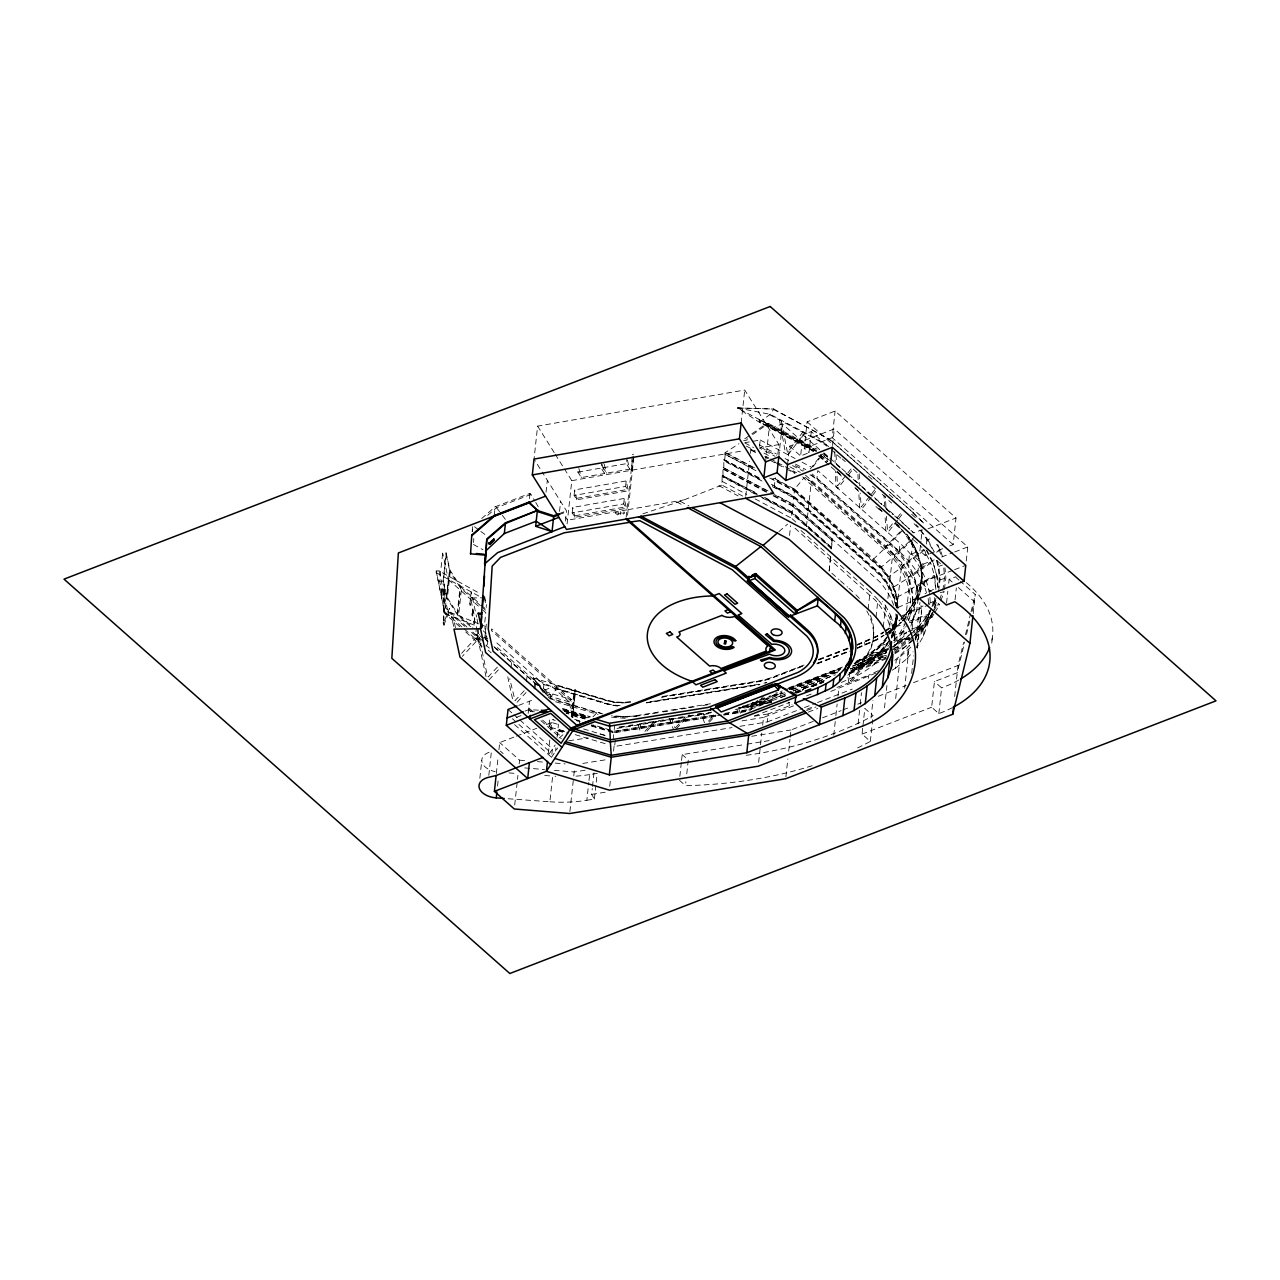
<?xml version="1.0" encoding="UTF-8"?>
<svg xmlns="http://www.w3.org/2000/svg" width="1280" height="1280" viewBox="0 0 1280 1280"><rect width="100%" height="100%" fill="white"/><g stroke="black" fill="none" stroke-linecap="round" stroke-linejoin="round"><path stroke-width="0.75" stroke-dasharray="5 3.75" d="M443.536 620.72L444.24 584.384M443.888 621.68L444.576 585.968M472.368 531.68L472.704 526.272L472.144 531.52M473.552 542.48L473.808 538.544M747.152 438.432L747.04 440.032L743.312 440.768M934.736 598.704L934.272 602.416L916.688 610.144L910.816 626.08M805.456 475.12L885.92 546.288C901.056 559.968 912.848 578.896 912.848 599.84L918.032 600.096C918.864 577.888 906.288 557.552 890.288 543.056L812.256 474.032M894.848 645.92L906.256 633.728L906.368 632.096L894.96 644.272M852.784 666.368L868.48 659.424L882.608 650.576L886.688 652.672L873.84 660.608L861.248 666.384L861.392 664.736L873.968 658.96L886.816 651.04M738.96 708.304L762.432 704.544L762.576 702.896L786.288 693.728M829.12 571.248L830.576 556.752M830.624 556.944L829.184 570.864L839.072 579.6M831.44 549.008L832.464 539.072L792.4 504.336L775.088 495.136M459.728 626.704L444.832 613.536L436.176 570.96L439.136 570.928L479.264 593.2M467.008 627.024L445.328 607.856L439.6 581.264L442.672 553.024L446.16 552.976L449.792 569.824L446.72 598.064L457.648 615.168L471.056 627.024M441.472 593.712L441.904 589.68L444.064 589.648L443.92 595.024L441.76 595.04L441.472 593.712L443.632 593.68L443.92 595.024M446.72 598.064L443.088 581.216L446.16 552.976M441.76 595.04L441.904 589.68M443.632 593.68L444.064 589.648M445.328 607.856L448.4 579.6L442.672 553.024M436.176 570.96L444.832 613.536L476.928 626.176M457.648 615.168L460.72 586.928L449.792 569.824M469.92 603.44L471.184 591.888L476.624 617.168M472.208 614.016L472.8 608.512M472.56 615.696L473.168 610.192M474.048 622.56L474.64 617.056L470.528 597.936L481.92 597.792M474.272 623.648L474.88 618.144L475.616 621.568M475.984 631.568L476.576 626.064L478.064 632.928M476.88 639.728L477.328 635.68L479.04 635.024L478.592 639.072L476.88 639.728L475.616 638.592L476.048 634.56L483.12 640.816M478.592 639.072L477.328 637.936L477.76 633.888L483.392 638.864M478.56 628.4L477.456 638.432L479.056 639.856L479.664 634.352M494.208 515.552L495.152 506.816L530.016 493.36L534.816 500.816M484.8 622.128L485.824 612.72L481.328 608.736M484.816 637.888L486.416 623.104M485.584 639.872L486.4 632.336M484.768 627.616L487.136 638.576L486.368 645.536L489.36 648.16M479.84 778.272L481.776 760.496M488.816 775.328L491.392 751.616A17.44 10.544 6.2 0 0 481.888 761.68A17.44 10.544 6.2 0 0 495.216 771.664M496.336 773.552L498.048 757.744M498.912 749.84L499.696 742.576L514.56 736.848M497.552 786.032L498.192 780.112M510.96 668.064L511.552 662.56M529.456 498.592L530.016 493.36M777.84 454.32L778.896 444.56L744.72 390.032L537.616 426.128L534.032 459.072L541.2 470.496M546.032 492.16L547.328 480.272M526.416 681.744L527.024 676.24M514.704 805.008L517.296 781.28M517.504 779.296L517.936 775.344M519.184 763.808L519.584 760.176L499.696 742.576M528.16 713.392L529.488 701.2M534.368 711.792L530.72 711.632L530.912 709.792M534.016 688.464L534.608 682.96M534.944 689.28L535.536 683.776M559.536 511.392L560.608 501.488M571.264 701.2L491.376 630.544L491.552 628.896L571.44 699.552L571.264 701.2L569.328 701.952L552.48 687.056L543.264 690.608L543.92 684.56L495.024 641.296M565.36 521.152L566.48 510.848L542.208 472.128M567.088 523.904L571.792 480.656L564.544 469.088M550.336 698.448L550.736 694.832L494.528 645.12M563.936 731.28L548.928 726.784L549.792 718.816L555.216 720.448M572.192 512.912L572.784 507.408L624.304 498.432L626.432 508.304L574.928 517.28L572.192 512.912L623.696 503.936L626.432 508.304M574.096 495.392L574.688 489.904L626.208 480.928L628.336 490.784L576.832 499.76L574.096 495.392L625.6 486.416L628.336 490.784M602.144 464.48L604.576 473.52L581.328 477.568L577.92 472.112L578.4 467.712M549.808 739.952L548.128 755.456L555.136 745.056M550.864 730.256L551.712 722.496L559.328 724.784M574.928 517.28L572.784 507.408M576.832 499.76L574.688 489.904M514.576 724.624L551.536 757.312L552.464 748.8L513.952 714.736M508.176 798.752L549.856 801.776L552.656 776.08A103.472 62.56 6.2 0 0 555.808 776.288M555.568 751.136L555.936 747.712M557.072 737.248L558.128 729.328L568.144 732.32M564.56 731.696L557.888 729.696L558.48 724.288M571.264 716.768L574.16 690.016L574.256 691.04M571.552 715.888L575.12 689.68L572.848 717.696M572.096 717.504L575.12 689.68M572.16 717.408L575.824 690.304M604.576 473.52L601.152 468.064L601.632 463.664M627.36 460.08L629.792 469.12L606.576 473.168L603.168 467.712L603.648 463.312M569.888 811.52L573.552 777.904M573.76 775.92L574.592 768.336M549.856 801.776A103.472 62.56 6.2 0 0 586.848 800.272L588.768 782.496M588.992 780.528L589.632 774.592L597.2 773.376L596.128 783.248M629.792 469.12L626.368 463.664L626.848 459.264M586.848 800.272L594.4 799.056L591.632 794.4L592.288 788.464M592.496 786.496L594 772.672M623.696 503.936L624.304 498.432M625.6 486.416L626.208 480.928M594.4 799.056L595.904 785.232M631.264 470.304L632.176 456.32M626.16 517.248L632.688 457.136M632.464 470.096L633.376 456.112M627.552 515.184L633.888 456.928M613.184 739.568L613.904 732.8L716.016 716.384M591.424 725.6L613.92 732.352L614.64 726.032M609.744 786.256L610.592 778.448M613.552 751.12L614.4 743.312M615.296 740.112L614.608 746.464L732.08 727.584M679.84 776.336L681.344 762.496M681.552 760.528L682.192 754.608L745.04 744.496M812.144 765.728A332.24 200.88 6.2 0 1 685.488 785.664L685.904 781.712M686.768 773.808L688.272 759.968L682.192 754.608M755.056 494.064L722.144 476.592L722.272 475.392L757.552 493.616M766.256 492.16L722.944 469.168L723.12 467.552L768.768 491.28M761.984 481.056L723.824 460.8L723.968 459.616L759.264 477.824M755.968 470.704L724.896 454.208L725.056 452.752L738.928 443.728M742.656 496.096L721.936 485.088L722.144 476.592M722.992 475.264L722.944 469.168M723.84 467.44L723.824 460.8M724.704 459.488L725.472 452.432L754.848 468.032M741.136 422.976L744.72 390.032M745.76 496.304L749.568 461.168M750.416 453.36L750.848 449.456L754.256 448.864M759.536 446.384L760.224 440.016L745.008 442.672M744.704 438.848L765.888 424.064L768.72 423.568L768.608 424.608L766.256 425.024L751.936 435.072M765.552 461.936L769.136 428.992L782.368 423.888L812.544 450.576M774.224 487.504L775.296 477.744M778.8 456.832L782.368 423.888M751.488 709.504L752.096 703.936L781.904 692.416M742.144 706.72L759.68 703.904L759.92 701.712L782.176 693.104M787.568 464.592L789.568 446.176L834.336 428.896L967.776 546.928L966.176 561.664M758.64 762.32L760.336 746.704M760.544 744.752L761.808 733.04M762.656 725.232L763.504 717.424L794.752 705.36M739.904 726.32L767.312 721.92L768.176 713.952L792.048 704.736M832.464 539.072L830.928 548.32L791.424 513.376L791.552 512.176L763.84 497.456M773.776 495.648L792.784 505.728L832.304 540.672L792.24 505.952L792.4 504.336M895.52 605.392A129.456 78.272 6.2 0 0 879.968 575.328L793.2 497.616L793.328 496.432L772.512 485.392M897.184 607.2A129.456 78.272 6.2 0 0 880.704 568.576L793.936 490.864L794.096 489.392L773.376 478.4M789.552 535.472L790.624 525.696M795.824 522.064L791.44 518.176L792.784 505.728M893.648 605.264A130.144 78.688 6.2 0 0 879.84 581.936L792.96 504.128L793.696 497.36L772.96 486.352M896.896 607.648A130.144 78.688 6.2 0 0 880.704 573.984L793.824 496.176L794.432 490.592L771.968 478.672M807.328 453.36L800.624 455.952L802.912 434.816L811.296 431.568L827.568 445.952M811.296 431.568L809.008 452.704L804.224 448.48L807.12 421.84L835.104 411.04L956.016 517.984L953.136 544.624L949.632 545.984M806.432 526.448L811.312 481.552L802.672 476.96M926.512 592.976C922.224 576.592 911.408 562.72 899.216 551.312L816.928 478.544L817.808 470.576L900.08 543.36C917.024 558.688 930.176 579.92 930.192 603.344M785.904 776.784L787.84 758.992M788.688 751.072L789.984 739.216M790.192 737.232L790.992 729.968L813.264 721.376M953.136 544.624L832.208 437.68L835.104 411.04M832.528 445.472L834.336 428.896M830.928 548.32L831.072 547.12L791.552 512.176M831.744 540.896L831.92 539.28M833.76 735.184L835.664 717.616M835.872 715.664L837.152 703.952M838 696.144L838.848 688.336M850.416 668.864L857.76 666.032L858 663.84L870.192 658.24L886.56 655.424L851.76 669.872M868.144 609.296L870.064 591.68L799.424 529.184M858.096 723.904L860.016 706.336M860.224 704.4L861.488 692.688M857.6 747.92A332.24 200.88 6.2 0 0 870.336 741.424L862.048 734.096L862.688 728.176M862.912 726.192L864.848 708.416L873.12 715.744A332.24 200.88 6.2 0 1 743.216 755.728M857.76 666.032L869.952 660.432L870.192 658.24L873.84 660.608L873.968 658.96L884.944 657.024M868.416 678.304L868.768 675.12L880.608 669.68M873.52 634.944L873.744 632.736M876.016 617.2L877.92 599.584L870.064 591.68M918.096 597.184L912.848 599.84L912.608 602.032C912.608 581.104 900.816 562.16 885.68 548.48L885.92 546.288L902.08 529.776M849.712 673.664L874.272 664.176L874.384 663.136L888.4 656.688M871.04 717.968L872.944 700.4M870.336 741.424L872.688 719.696M883.296 626.976L885.6 605.76L882.48 601.568M887.904 598.512L892.768 553.616L811.312 481.552M869.952 660.432L882.368 652.784L882.608 650.576L891.712 648.608M894.288 557.136L894.528 554.944L914.512 536.816M888.752 635.152L890.832 615.888L885.6 605.76M899.216 551.312L900.08 543.36M884.496 707.84L887.04 684.416M892.704 637.648L893.952 626.208L890.832 615.888M897.024 607.68L901.888 562.784L892.768 553.616M893.952 626.208L894.48 640.144C894.496 625.024 887.552 610.928 877.92 599.584M896.4 622.48L897.136 615.728A130.144 78.688 6.2 0 1 890.64 633.68M902.336 567.968L902.576 565.76L923.76 549.248L930.752 563.136L913.52 574.816L916.96 588.256L918.032 600.096M892.272 670.176L895.376 668.272L896.24 660.304L911.552 646.512M908.752 560.912L909.616 552.96M894.048 642.72L901.248 634.496L904.128 627.872M908.144 579.184L908.384 576.976L930.416 562.128L934.704 576.288L935.888 589.456M895.696 698.56L900.368 655.616L909.328 645.376L904.656 688.32M919.728 594.512L923.008 564.208L911.488 554.016L913.072 539.488L921.952 547.344M905.616 619.232L910.496 574.336L901.888 562.784M894.72 653.776L902.768 648.816L913.584 638.88M911.584 590.608L911.824 588.4L934.368 575.248L935.552 588.368L925.072 593.664M908.672 620.544L911.456 611.088L927.024 604.304M895.376 668.272L907.152 658.512L908.016 650.544M942.64 548.688L925.136 555.44L919.888 550.784L920.928 541.184M921.136 539.264L922.176 529.648L913.792 532.88L910.832 530.272M917.792 573.056L918.656 565.104M912.032 629.264L916.688 586.32L910.496 574.336M911.664 673.392L913.568 655.824M915.264 640.208C916.368 628.512 923.456 617.616 920.992 605.488M915.92 639.504L919.936 602.416M925.136 555.44L925.552 551.632M926.384 544.016L927.2 536.416M917.216 648.112L919.968 622.736M917.44 647.808L921.472 610.72M924.304 585.648L925.168 577.696M923.472 636.144L924.336 628.192L928.624 615.984L927.76 623.936L923.472 636.144L916.576 647.744L917.44 639.776L924.336 628.192M915.008 638.672L924.8 627.472L934 608.944M937.888 587.712L936.864 576.272L932.96 561.904L927.04 550.464M924.8 627.472L932.096 614.384M936.864 576.272L932.96 561.904M952.384 707.664A122.768 74.224 6.2 0 1 938.832 713.584L931.648 707.232L934.432 681.552L957.248 672.736L964.688 642.032M946.544 603.056L947.84 591.2M948.704 583.296L949.12 579.344L955.936 576.72M938.832 713.584L941.616 687.904L934.432 681.552M955.056 599.76L956.352 587.92M954.672 696.464L958.048 665.472L963.616 642.448M973.168 613.616L975.232 594.48L960.432 581.392M991.76 643.088L992.4 637.168M894.448 639.936L894.88 636.544M906.624 620.112C917.408 594.64 903.52 566.096 883.968 549.104L803.728 478.128L794.592 489.12L772.128 477.2M911.216 613.296L912.848 599.84M918.144 598.48L916.576 611.76L911.456 611.088L908.272 620.16M900.88 618.88C912.8 607.728 921.024 590.624 921.52 575.488C921.056 592.24 912.736 607.696 900.928 619.28M901.216 619.392C913.04 607.792 921.376 592.304 921.856 575.504L920.88 589.84L916.608 601.68L920.608 590.272L922.08 578.48L920.784 563.568L917.184 551.648L910.752 539.648L916.864 551.68L920.384 563.216L921.52 575.488M927.76 623.936L929.744 606.96M932.064 606.64L934.4 597.6M938.64 591.152L940.048 579.824L938.848 566.416L937.12 560.672M942.896 590.368L944.576 576.832L943.696 567.024M944.416 589.36L945.872 577.68L944.976 567.776M911.936 637.12L921.808 628.928L931.792 616.4L930.912 615.856L920.816 627.376L913.824 633.184M618.144 705.696A34.736 20.992 6.2 0 1 607.888 704.032L556.176 688.576L556.832 685.504L608.48 700.944A33.616 20.32 6.2 0 0 628.368 702.32L630.64 702.224M556.176 688.576L556.72 685.68L608.384 701.136A33.952 20.528 6.2 0 0 628.464 702.528M965.472 634.768L970.592 613.664M971.056 611.744L975.232 594.48M966.544 634.368L969.808 620.928M972.128 611.344L974.448 601.744L958.064 587.248M889.616 633.696L893.328 627.488L896.768 617.648M916.688 610.144L910.016 625.984M914.064 635.28L922.496 625.632L929.568 613.792L931.44 608.432M933.024 605.984L934.272 602.416M935.856 600.32L933.936 605.792L939.536 604.608L938.304 603.44L933.68 611.2M934.624 607.136L936.544 601.696L934.512 608.176M931.984 615.44L933.888 610M939.616 599.712L942.24 592.24M940.864 600.832L944.16 591.424M444.688 620.512L449.408 608.336L449.76 610L443.984 624.896M932.048 617.216L933.904 614.096M902.56 620.576L910.08 611.968L916.528 601.168M902.624 621.104L910.16 612.496L916.88 601.248L916.416 598.608M893.408 640.608L899.312 633.856L905.376 623.68L893.328 627.488M901.248 634.496L906.528 625.648M910.72 634.256L916.88 629.152L929.424 613.36M915.552 635.104L922.8 626.832L929.888 614.944L912.752 621.408L912.64 623.024L909.312 622.32M930.912 615.856L932.768 612.752M934.832 612.528L939.504 604.72M550.16 698.208L556.208 688.928L607.904 704.384A34.496 20.864 6.2 0 0 618.096 706.032M548.928 726.784L553.792 719.296M551.536 757.312L557.632 747.952M803.056 431.776L787.456 452.496L781.152 420.144M788.096 454.816L804.768 432.688M812.848 466.88L822.32 454.784L828.224 460M810.224 469.056L822.112 453.904L829.488 460.432M874.832 489.744L861.28 506.912L860.176 493.072M871.296 496.992L861.584 509.312L859.6 507.616L858.816 492.064M872.512 495.456L877.36 489.296M892.432 523.872L887.504 530.112L886.4 516.256M897.36 517.616L902.288 511.376M897.52 520.192L887.808 532.496L885.824 530.816L885.136 517.2M898.736 518.656L903.584 512.496M850.96 468.992L837.568 485.936L836.704 472.064M843.824 480.736L837.824 488.336L835.936 486.624L835.392 471.04M848.624 474.672L852.224 470.112M802.144 690.48L810.4 680.096M805.088 688.352L812.208 679.408M836.928 672.944L840.464 668.496M869.84 657.152L850.416 681.088L849.104 673.376M851.472 681.792L871.632 656.464M856.32 661.712C868.512 655.936 879.472 647.488 887.76 636.816M902.88 620.72L910.432 612.08L909.984 609.392M894.288 640.512L901.488 632.288L904.992 631.184M915.12 637.616L924.912 626.432M907.152 658.512L913.04 651.776M461.632 653.328L475.888 637.952L477.824 639.664L462.336 656.368M497.344 667.104L488.272 676.896L487.456 676.16L480.448 643.536M488.976 679.936L499.296 668.8M524.144 690.8L515.072 700.592L509.712 678.752M517.056 702.24L526.096 692.496M644.896 731.392L653.888 721.68M646.976 731.088L655.984 721.344M675.568 727.648L685.84 716.528M676.352 728.72L689.232 714.816M708.48 721.168L713.616 715.616M709.264 722.24L715.696 715.296M748.72 709.968L757.712 700.256M749.504 711.04L763.68 695.744M902.352 530.688L890.288 543.056L890.16 544.656L899.04 553.584L907.392 564.8L913.408 576.416L908.384 576.976M592.992 716.784L596.944 712.832M794.592 489.12L873.616 559.024L883.968 549.104M913.36 539.056L899.168 552L899.04 553.584L894.528 554.944M913.04 513.696L913.408 512.8L923.552 522.992L923.232 523.968M778.928 531.616L787.536 524.144M481.68 518.496L495.152 506.816M487.728 515.312L496.528 507.696L531.12 494.336M559.12 738.064L563.344 734.416M873.616 559.024L881.472 566.944L892.448 557.648M885.12 630.912L899.52 620M885.152 631.328L899.568 620.416M885.408 631.472L899.856 620.528M885.44 634.128L901.296 622.016M901.376 622.544L890.32 631.12M891.6 643.12L880.704 651.888L870.704 653.328M882.368 652.784L891.36 645.328M891.632 647.328L909.184 635.52M894.48 650.544L912.864 636.656L894.896 641.408M894.704 651.808L913.136 637.872M902.768 648.816L913.472 639.936M894.768 660.256L900.368 655.616M924.064 550.224L907.504 563.2L907.392 564.8L902.576 565.76M931.968 617.312L926.72 617.904M894.016 648.784L909.056 638.624L908.208 637.84L893.296 647.04M813.216 451.088A58.048 35.104 6.2 0 0 807.248 447.344L759.36 421.904L759.184 419.76L759.584 421.744L807.488 447.184A58.416 35.328 6.2 0 1 813.488 450.944M759.392 422.32L770.24 414.352L773.792 409.072L737.456 407.936L759.392 422.32L807.28 447.76A58.192 35.184 6.2 0 1 813.264 451.504M724.896 454.208L754.688 469.504M910.512 601.872L898.032 607.488L897.104 597.168L894 586.848L888.752 576.704L900.384 568.304M894 586.848L906.112 579.36M857.088 644.528L877.04 635.904L883.504 631.92M857.104 644.944L877.072 636.304L883.536 632.32M857.312 645.12L877.312 636.464L883.792 632.48M857.296 647.792L877.328 639.136L883.824 635.12M857.344 648.336L877.376 639.68L884.096 635.296M885.728 634.288L890.608 631.28L890.272 628.48M894.848 652.72L902.88 647.76M934.704 576.288L917.088 586.64L916.96 588.256L911.824 588.4M920.912 530.352L928 539.872L931.312 537.984M897.104 597.168L909.504 590.608M936.528 552.208L940.432 550.096L937.76 544.672M857.536 647.984L877.584 639.312L877.312 636.464M855.84 661.36L859.008 659.904A129.456 78.272 6.2 0 0 887.12 636.592M854.096 663.552L858.848 661.376A129.456 78.272 6.2 0 0 886.96 638.064M854.56 663.904L859.328 661.712A130.144 78.688 6.2 0 0 886.48 639.776M889.36 647.888L856.912 661.44M888.256 649.136L875.92 654.8L879.424 655.472L886.752 652.112M854.896 662.912L887.888 649.52M851.92 669.856L858.24 666.96A129.456 78.272 6.2 0 0 886.368 643.648M850.784 670.944L858.736 667.296A130.144 78.688 6.2 0 0 890.032 639.264M851.792 671.056L858.112 668.144A129.456 78.272 6.2 0 0 890.144 638.704M849.056 672.864L858.608 668.48A130.144 78.688 6.2 0 0 889.904 640.448M851.92 671.168L886.768 656.704M874.272 664.176L886.544 658.544M875.92 673.072L829.664 691.888M928.752 603.552L933.936 601.296M642.864 513.84L680.24 501.344L721.936 485.088M559.216 513.664L566.48 510.848M559.12 514.672L566.368 511.872M804.224 448.48L832.208 437.68M475.68 634.688L478.496 633.6M475.616 638.592L477.328 637.936M831.072 547.12L792.112 511.952L764.464 497.28M928.032 528.8L956.016 517.984M518.752 705.344L534.432 699.296M911.488 554.016L919.888 550.784M524.976 711.104L528.56 709.712L539.488 710.192M521.008 715.6L512.576 718.864L550.416 752.32M923.008 564.208L934.208 559.888M941.664 557.008L952.848 552.688M954.72 551.968L967.776 546.928M516.416 736.128L536.848 728.24M546.144 724.656L551.712 722.496M952.72 570.384L921.008 582.624L931.44 591.856M954.592 569.664L965.776 565.344M804.016 665.024L771.6 677.52A64.992 39.296 6.2 0 1 758.32 681.04L662.096 696.512M818.656 659.36L847.936 648.064M802.208 666.144L771.616 677.936A65.104 39.36 6.2 0 1 758.32 681.456L662.096 696.944M818.688 659.776L847.968 648.48M802.416 666.32L771.808 678.112A65.44 39.568 6.2 0 1 758.448 681.648L658.272 697.776M818.88 659.952L848.16 648.656M817.024 663.344L848.144 651.328M817.264 663.536L848.384 651.52M817.072 663.888L850.016 651.168M788.752 687.76L844.016 666.416M759.712 699.584L765.296 697.424M789.52 688.08L841.152 668.144M786.608 689.28L842.272 667.792M751.76 703.536L770.368 696.352M772.24 695.632L779.68 692.752M788.976 689.168L840.56 669.248M789.36 689.552L839.184 670.304M790.88 689.664L838.88 671.12M852.496 665.968L879.504 655.44L878.88 653.664M746.896 704.592L758.656 702.704L784.56 692.704M791.952 689.856L836.32 672.72M759.68 703.904L785.664 693.872M793.072 691.008L833.904 675.248M793.584 690.912L835.552 674.72M850.304 669.024L861.392 664.736L872.912 663.072M764.256 703.824L788.048 694.48M795.28 691.856L826.368 679.68M771.632 701.2L751.152 709.104L725.696 713.2M780.928 697.616L786.512 695.456M795.824 691.872L823.744 681.088M794.336 692.96L803.664 689.36M811.104 686.496L824.16 681.456M795.472 692.96L802.784 690.144M811.904 686.624L822.864 682.384M795.696 693.056L803.136 690.176M812.448 686.592L823.616 682.272M796.704 693.12L804.032 690.288M849.84 672.608L874.384 663.136M754.352 716.016L776.704 707.392M778.576 706.672L789.76 702.352M806.528 695.872L812.112 693.728M841.328 682.448L857.872 675.248A130.144 78.688 6.2 0 0 888.224 648.768M836.976 687.392L868.768 675.12M767.312 721.92L802.64 708.272M804.496 707.568L815.648 703.248M817.504 702.528L852.24 689.12M806.864 709.216L814.304 706.336M806.656 710.544L815.936 706.96M808.336 712.096L817.648 708.496M822.544 717.792L841.104 710.624M842.96 709.904L850.384 707.04M857.808 704.176L861.52 702.736M878.224 696.288L906.064 685.536M913.488 682.672L958.048 665.472M862.048 734.096L931.648 707.232M885.92 546.288L890.16 544.656L809.168 473.008M938.848 566.416L942.384 565.072M902.064 615.648L909.136 612.96M909.472 621.28L929.568 613.792M908.928 639.552L904.576 639.36M806.128 444.432L737.456 407.936L773.68 409.024M908.208 631.504L922.8 626.832M912 628.96L922.496 625.632M772.944 695.392L780.304 693.44M782.016 692.912L780.24 693.456M940.048 579.824L945.648 578.096L944.576 576.832M909.712 638.8L897.68 642.032L897.568 643.664L894.576 642.48M891.616 635.824L899.312 633.856M940.176 592.624L943.696 591.824M890.384 650.24L901.056 647.888M893.536 648.224L900.816 646.64M769.152 696.192L771.056 695.808M880.176 645.472L891.04 643.312M632.384 454.432L633.584 454.224M577.92 472.112L601.152 468.064M603.168 467.712L626.368 463.664M630.752 469.472L631.936 469.264M571.792 480.656L742.992 450.832M778.896 444.56L759.36 447.968L775.056 456.304M576.992 498.288L628.496 489.296M575.088 515.728L626.608 506.752M626.96 509.84L567.488 520.208L565.776 517.456M628.16 509.632L683.584 499.984M650.24 701.76L758.336 684.352A65.84 39.808 6.2 0 0 759.744 684.096M646.416 702.608L758.464 684.576A66.208 40.032 6.2 0 0 759.904 684.32M646.288 702.944L756.8 685.168M710.48 703.76L636.256 715.632A51.6 31.2 6.2 0 1 614.976 716.128M635.152 716.416L659.216 712.544M662.896 711.952L669.104 710.96M672.784 710.368L687.488 708M689.328 707.696L696.944 706.48M702.576 705.568L708.096 704.688M752.128 702.96L771.632 700.816L748.16 704.592M743.024 706.032L771.728 702.128L738.432 707.488M697.312 714.096L701.232 713.472L704.96 724.128M619.088 727.056L626.976 725.776M628.944 725.456L632.896 724.832M640.784 723.568L646.688 722.608M648.672 722.288L656.56 721.024M658.528 720.704L666.416 719.44M668.384 719.12L676.272 717.856M678.24 717.536L686.128 716.272M688.112 715.952L696 714.688M697.968 714.368L705.856 713.104M707.824 712.784L711.76 712.144M739.376 707.712L770.928 702.64M619.648 727.488L711.568 712.72M617.008 728.416L711.648 713.2M735.312 709.392L760.944 705.264M713.936 715.088L614.048 731.152L593.424 724.976M716.144 715.184L614.048 731.616L591.456 724.832M724 713.936L749.52 709.824M613.92 732.352L721.648 715.024M723.6 714.704L749.072 710.608M723.872 715.12L745.472 711.648M754.656 716.128L768.176 713.952M741.968 720.88L763.504 717.424M582.832 763.44L608.368 759.344M751.712 736.288L790.992 729.968M585.232 770.192L574.192 771.968L554.4 770.352M746.992 744.176L770.56 740.384M591.632 794.4L607.248 791.888M568.752 740.752L588.112 737.872M872.736 661.776L858 663.84L861.248 666.384M630.528 701.6L628.368 701.904A33.52 20.256 6.2 0 1 608.56 700.528L533.168 677.968L544.96 694.88M638.336 715.36L635.2 715.808A56.688 34.272 6.2 0 1 611.648 715.472M859.488 660.24L868.48 659.424M773.104 409.2L819.952 434.08A80.256 48.528 6.2 0 1 835.68 444.8L913.44 512.896L830.448 439.968M916.88 629.152L921.728 628.992L920.816 627.376M439.6 581.264L443.088 581.216M442.192 591.008L444.352 590.976M625.216 718.32L607.952 716.816M752.256 702.464L758.656 702.704M508.976 772.928L516.912 773.504M544.704 775.504L552.656 776.08M519.584 760.176L525.52 760.656M537.392 761.632L543.328 762.112M555.2 763.088L565.088 763.888M524.736 767.92L544.512 769.536M936.592 544.304L940.4 549.76L943.056 558.512M737.456 407.936L770.24 414.352L817.072 439.216A76.176 46.064 6.2 0 1 828.672 446.656M550.736 694.832L547.696 694.176L493.92 646.608M598.528 712.592L601.68 713.472M543.92 684.56L552.48 687.056M547.376 695.552L569.328 701.952M544.816 691.632L571.44 699.552M901.488 632.288L906.256 633.728M556.304 688.368L608 703.824A34.352 20.768 6.2 0 0 620.208 705.568M549.84 698.704L599.584 713.616M555.584 701.712L598.032 714.448M562.336 708.384L590.448 716.816M563.696 709.28L589.712 717.088M563.536 709.6L588.416 717.056M562.448 709.824L588.976 717.776M564.064 710.416L588.416 717.712M565.712 711.36L588.304 718.128M564.208 710.976L589.104 718.432M564.304 711.536L586.928 718.32M584.928 718.8L566.064 713.152L585.088 718.928M574.688 719.36L580.32 721.04M576.4 720.32L580.16 721.456M591.328 726.032L613.904 732.8M583.584 728.96L607.968 736.256M599.952 733.952L606.784 736M575.2 734.656L605.216 743.664M558.016 730.384L568.032 733.392M557.776 730.768L564.448 732.768M483.472 637.36L487.136 638.576M439.136 570.928L447.856 611.44L471.52 620.896M473.344 621.616L478.8 623.808M480.624 624.528L486.096 626.704M602.832 713.936A51.6 31.2 6.2 0 1 599.904 713.12L548.72 697.664L533.168 677.968L556.208 688.928M773.792 409.072L830.512 440.016M769.68 414.768L816.512 439.616A75.28 45.504 6.2 0 1 826.816 446.096M768.72 423.568L817.072 449.232M759.184 419.76L815.232 449.36M765.888 424.064L816.832 451.104M766.256 425.024L815.312 451.056M760.224 440.016L795.088 458.512M802.064 462.224L810.816 466.864M759.232 444.848L776.496 454.016M785.136 458.592L788.592 460.432M795.488 464.096L805.856 469.6M760.848 447.36L776.384 455.6M795.36 465.68L804 470.272M792.512 465.568L802.976 471.136M809.952 474.832L816.928 478.544M744.896 442.96L753.552 447.552M763.936 453.072L770.848 456.736M789.888 466.848L800.272 472.352M746.384 446.08L755.04 450.672M765.424 456.192L768.88 458.032M770.608 458.944L775.808 461.696M777.536 462.624L796.576 472.72M750.848 449.456L756.032 452.208M764.672 456.784L768.128 458.624M775.04 462.288L783.664 466.88M790.576 470.544L795.76 473.296M751.184 450.24L756.432 453.024M770.448 460.464L775.696 463.248M777.456 464.176L784.464 467.888M786.208 468.832L794.96 473.472M725.056 452.752L754.4 468.32M769.776 478.032L793.936 490.864M771.36 484.24L793.824 496.176M723.968 459.616L762.112 479.872M724.576 460.672L760.864 479.936M772.384 486.576L793.2 497.616M770.496 492.192L792.96 504.128M723.12 467.552L768.16 491.472M723.68 469.04L766.864 491.968M773.184 495.824L792.24 505.952M722.272 475.392L756.912 493.776M722.864 476.464L757.424 494.816M759.152 495.728L791.984 513.152L831.488 548.112M761.984 497.744L791.424 513.376M722.32 481.488L746.512 494.336M755.152 498.912L791.44 518.176M718.8 485.632L738.096 495.888M680.24 501.344L689.072 506.016M676.736 501.952L683.744 505.664M805.904 444.256L807.264 445.04A57.648 34.848 6.2 0 1 815.856 450.784M805.92 444.576L807.056 445.184A57.312 34.656 6.2 0 1 815.6 450.896M436 572.528L480.384 596.944M473.44 544.448L483.008 549.776M923.552 522.992L912.4 512.672M474.528 526.752L479.264 530.256M480.848 531.424L487.152 536.112M807.12 421.84L832.496 444.288M868.32 475.984L872.8 479.936M889.216 494.464L895.184 499.744M911.616 514.272L916.096 518.24M842.352 459.04L845.296 461.648M882.256 494.336L885.216 496.96M831.264 449.696L835.696 453.6M837.168 454.912L843.056 460.128M853.36 469.248L859.264 474.448M872.512 486.176L875.456 488.784M888.72 500.512L891.664 503.12M823.984 452.896L828.416 456.832M829.904 458.144L840.272 467.312M841.76 468.624L881.744 504M883.216 505.296L898.032 518.4M899.504 519.712L913.088 532.48M802.912 434.816L822.128 451.808M823.616 453.12L829.52 458.352M836.912 464.896L839.872 467.504M845.792 472.736L851.696 477.968M853.184 479.28L860.576 485.808M862.048 487.12L876.832 500.192M878.304 501.504L884.224 506.736M885.696 508.048L893.088 514.576M894.576 515.888L900.48 521.12M901.968 522.432L909.36 528.96M823.872 453.952L828.304 457.888M846.08 473.6L852 478.848M866.816 491.936L871.264 495.872M886.064 508.976L892 514.208M820.256 454.656L827.728 461.264M820.304 454.992L827.76 461.6M819.424 455.792L826.896 462.4M837.36 471.648L840.336 474.304M879.2 508.672L882.192 511.312M819.12 455.904L826.592 462.512M837.056 471.776L840.048 474.416M854.992 487.632L857.968 490.272M878.896 508.784L881.888 511.424M818.464 455.808L829.648 465.584M831.136 466.912L842.112 476.72M855.056 488.064L861.328 493.728M875.968 506.56L882.032 512.032M896.816 525.104L902.72 530.336M936.752 560.432L942.672 565.68M956 577.456L958.96 580.08M949.12 579.344L952.112 581.984M789.568 446.176L800.624 455.952M805.232 477.312L885.68 548.48M794.096 489.392L880.864 567.104A129.456 78.272 6.2 0 1 897.344 607.44M794.432 490.592L881.312 568.4A130.144 78.688 6.2 0 1 897.872 608.96M793.328 496.432L880.112 574.144A129.456 78.272 6.2 0 1 896.208 607.632M793.696 497.36L880.576 575.168A130.144 78.688 6.2 0 1 896.768 608.848M794.912 528.144L875.408 600.288A127.248 76.928 6.2 0 1 891.584 638.256M840.48 580.848L847.536 587.104M848.96 588.352L853.2 592.096M460.72 586.928L479.824 603.824M481.296 605.12L485.712 609.024M679.408 780.288L685.488 785.664M480.368 605.6L461.488 588.896L458.672 614.768L472.928 627.376M481.808 606.88L486.176 610.736M448.4 579.6L479.84 607.424M483.168 630.816L486.128 633.44M484.96 638.672L487.952 641.328M486.368 640.272L487.76 641.504L487.152 647.008L485.76 645.776M494.464 647.44L543.264 690.608M472.784 632.144L482.752 640.96M447.856 611.44L465.648 627.184M471.568 632.416L480.464 640.288M480.032 641.616L478.144 639.952L486.208 677.488M444.992 611.952L462.88 627.776M464.368 629.088L482.256 644.912M488.208 650.176L491.184 652.816M465.696 631.984L482.08 646.48M528.752 707.888L533.84 712.384M542.592 720.112L561.536 736.88M528.56 709.712L530.72 711.632M540.928 720.656L561.344 738.72M508.032 709.488L512.464 713.424M500.336 751.104L503.168 753.616M916.08 524.672L918.56 527.168M914.048 523.664L917.744 527.392A168.064 101.616 6.2 0 1 931.696 548.16M896.704 524.464L899.28 527.056M895.12 523.28C901.344 522.448 932.336 581.776 911.312 542.784M895.184 523.712L902.8 531.008M855.888 594.816L859.92 598.864M759.92 701.712L762.432 704.544M533.168 677.968L548.64 697.216M496.528 507.696L501.168 513.808M502.336 515.344L506.976 521.456M906.56 534.016L911.12 539.936L917.664 554.048L917.184 551.648M906.624 534.352L910.816 539.984M903.12 530.928L911.584 542.272M881.472 566.944L888.752 576.704M537.616 426.128L554.192 452.56M555.216 454.224L563.504 467.44M535.744 502.448L539.424 508.928M928 539.872L933.952 551.376M926.08 549.872L932.848 562.96M571.232 705.12L581.008 725.456M569.232 704.528L577.328 721.328M739.072 709.552L740.352 713.28M736.944 709.52L738.192 713.104M703.328 713.328L705.904 720.784M671.696 718.416L674.928 727.744M669.6 718.448L673.328 729.216M639.744 723.552L642.32 731.008M638.272 725.376L640.752 732.56M939.2 549.36L941.264 556.224M922.352 578.032L921.28 566.032L916.864 551.68M917.296 554.08L920.912 566.032M916.688 586.32L919.312 595.024M604.16 464.128L606.576 473.168M578.912 468.528L581.328 477.568M484.496 596.112L486.576 605.76M484.32 597.76L486.384 607.408M477.04 619.104L478.304 624.944M507.76 676.8L512.608 699.312M455.456 627.648L453.392 618.064L451.52 616.4L453.936 627.648M920.784 563.568L921.28 566.032M920.384 587.248L920.88 589.84M779.36 419.2L785.52 453.44M847.952 677.312L848.896 682.8M818.432 677.008L819.408 682.784M816.72 677.664L817.968 684.976M788.832 702.08L789.456 705.744M936.976 575.232L938 586.656M928.176 598.48L928.672 603.968M864.64 642.288L864.864 645.152M885.92 506.624L885.424 496.992L884.048 495.808L884.544 505.536M859.2 473.792L859.792 485.36M857.92 474.56L858.32 482.336M836.112 454.704L836.448 464.352M834.736 451.568L835.136 463.248M897.136 615.728A130.144 78.688 6.2 0 1 890.816 638.88M895.776 613.888A130.144 78.688 6.2 0 1 893.088 639.248M896.448 615.664A129.456 78.272 6.2 0 1 891.76 635.552M896.576 614.48A129.456 78.272 6.2 0 1 891.888 634.368M897.264 614.528A130.144 78.688 6.2 0 1 890.944 637.696M866.768 610.912A108.704 65.728 6.2 0 1 847.728 675.248M870.384 615.504A108.704 65.728 6.2 0 1 850.928 671.024M896.576 615.68A129.456 78.272 6.2 0 1 889.984 633.504M896.08 617.552A129.456 78.272 6.2 0 1 889.2 633.568M935.936 598.4A168.064 101.616 6.2 0 1 933.056 605.584M931.504 608.656A168.064 101.616 6.2 0 1 913.248 631.456M911.76 632.752A168.064 101.616 6.2 0 1 894.416 645.056M936.544 560.704A168.064 101.616 6.2 0 1 938.544 587.312M807.04 444.88A57.2 34.592 6.2 0 1 816.384 451.264M782.208 690.976A83.968 50.768 6.2 0 1 780.592 691.536M777.296 692.608A83.968 50.768 6.2 0 1 775.616 693.104M766.608 682.464A65.84 39.808 6.2 0 1 763.92 683.184M766.8 682.672A66.208 40.032 6.2 0 1 765.456 683.04M759.76 684.656A65.984 39.888 6.2 0 1 758.336 684.912M636.576 716.192A52.496 31.744 6.2 0 1 633.6 716.608M627.488 717.088A52.496 31.744 6.2 0 1 611.792 716.288M589.632 774.592A103.472 62.56 6.2 0 1 574.528 776.24M966.4 582.688A122.768 74.224 6.2 0 1 991.328 642.416M958.736 680.064A122.768 74.224 6.2 0 1 941.616 687.904M624.448 511.984C625.296 513.68 621.728 515.36 623.264 512.304C624.496 509.808 625.44 511.552 624.448 511.984M446.208 554.72L443.36 580.992L446.656 596.32L449.52 570.048L446.208 554.72M450.208 571.824L447.392 597.776L457.232 613.168L460.048 587.216L450.208 571.824M615.472 512.528C614.96 514.96 617.728 511.76 615.472 512.528M616.496 514.016L617.584 514.944L619.392 513.472L617.104 512.192L616.496 514.016M617.808 512.912L618.592 513.648L617.808 512.912M620.48 511.6L620.176 514.496L621.904 511.968A1.616 1.168 -32.1 0 1 621.248 511.472L620.48 511.6"/><path stroke-width="1.5" d="M485.168 564.96L485.776 555.2L470.56 553.808L471.76 535.008L494.208 515.552L529.072 502.08L539.088 512.064L553.664 516.784L559.12 514.672M482.624 605.936L483.232 596.176M483.84 586.432L484.528 575.856M486.16 548.944L486.736 539.76L505.408 523.568L538.176 510.144M535.616 511.136L505.504 522.768L486.816 538.96L480.512 628.784L485.616 652.512L573.264 730.048L594.768 721.744L609.44 726.144L710.528 709.888L716.96 707.408L715.632 706.24L772.944 684.112L774.272 685.28L795.984 676.896A54.928 33.216 6.2 0 0 806.768 631.136L790.08 616.384M471.76 535.008L471.664 535.824L494.128 516.352L528.976 502.896L539.104 511.856M470.56 553.808L470.64 553.008M478.128 613.712L482.224 612.928M485.76 552.704L484.528 564L497.648 552.624L564.768 526.704M481.84 616.592L480.512 628.784L453.968 629.12L459.984 657.12L562 747.344M494.128 516.352L494.208 515.552M485.488 551.184L504.32 533.536L505.504 522.768M972.944 615.584L969.936 643.28L952.736 714.272L785.68 778.768L569.68 813.504L514.288 808.976L494.4 791.376L496.112 775.536L543.024 757.424M504.192 798.464L496.256 797.888L496.896 791.952M528.976 502.896L529.072 502.08M741.136 422.976L739.424 438.832L773.6 493.36L566.496 529.456L532.32 474.928L534.032 459.072L741.136 422.976L765.552 461.936L763.84 477.792L777.072 472.672L785.856 480.448L830.608 463.168L964.048 581.2L919.296 598.48L969.936 643.28M550.736 764.64L506.304 725.344L508.032 709.488L516.96 706.032M553.776 515.76L552.048 531.616L535.664 526.304L537.376 510.464L553.776 515.76L559.216 513.664M530.32 715.296L529.92 718.976L551.376 710.688M529.408 762.672L527.696 778.528L391.84 658.352L398.368 552.976L545.6 496.128M547.488 761.392L546.416 771.296L494.4 791.376M609.44 726.144L609.632 724.464L610.32 739.84L727.952 720.928L796 694.656M554.768 758.464L609.344 774.832L611.264 757.216L748.704 735.12L806.464 712.816M710.528 709.888L710.72 708.208L727.952 720.928M716.256 707.184L773.6 684.704L778.528 689.856L721.216 711.984L716.256 707.184L773.568 685.056M789.584 615.936L787.728 616.656L747.184 580.784L749.024 580.064L735.52 568.112L735.696 566.432L760.832 546.592L841.312 618.464A89.152 53.904 6.2 0 1 849.424 659.952M788.432 616.736L747.92 580.496L788.432 616.736L817.36 605.856L818.272 597.392L797.264 610.368L797.088 612.064M748.528 579.632L748.896 576.256M789.504 616.672L748.992 580.432L747.888 580.864M749.024 580.064L749.328 577.36L755.312 575.04L795.872 610.912L795.488 614.352L754.944 578.496L755.312 575.04M777.072 472.672L778.8 456.832L765.552 461.936M609.344 774.832L746.8 752.736L748.704 735.12M785.856 480.448L787.568 464.592L778.8 456.832M774.72 685.104L774.896 683.424M778.528 689.856L778.928 686.192L776.032 683.632M803.36 698.656L821.376 707.072L819.456 724.672L795.072 703.104L795.84 696.128C817.264 688.4 845.024 679.616 851.632 654.672C857.104 630.272 834.624 612.384 818.112 598.864L795.184 611.904M830.608 463.168L832.336 447.312L787.568 464.592M795.072 703.104L817.344 694.512L818.096 687.536M817.344 694.512L825.328 690.848L826.096 683.856M825.328 690.848C854.4 679.76 860.512 639.312 834.704 621.2L835.456 614.208M833.008 686.112L833.776 679.12M840.4 626.928L841.152 619.936M839.504 680.72L840.272 673.728M845.376 633.616L846.144 626.624M844.704 674.784L845.456 667.792M848.96 640.56L849.728 633.568M746.8 752.736L842.912 715.616L844.816 698.016C865.616 689.504 886.32 674.56 892.64 651.952M848.512 668.4L849.264 661.408M851.104 647.632L851.856 640.64M850.864 661.664L852.496 647.712M842.912 715.616L854.032 710.512L855.952 692.896M854.032 710.512L865.248 703.6L867.152 685.984M865.248 703.6L874.72 695.744L876.64 678.128M874.72 695.744L882.304 687.072L884.224 669.456M882.304 687.072L887.856 677.744L889.776 660.144M887.856 677.744L891.312 667.92L892.8 654.224M964.048 581.2L965.776 565.344L832.336 447.312M952.736 714.272L953.6 706.368M891.312 667.92C896.384 645.76 884.416 623.68 868.144 609.296L789.136 539.392L720.016 502.704M481.936 627.424L481.92 626.512M573.264 730.048L546.416 771.296L609.312 790.16L758.208 766.224L857.68 727.808C915.168 709.056 938.16 643.52 887.472 602.416L806.016 530.352L745.552 498.256M692.592 507.888L763.152 545.344L777.488 532.864M640.864 516.096L735.696 566.432L748.72 577.952L755.712 573.616L797.264 610.368M504.32 533.536L536.208 521.232L552.048 531.616M535.664 526.304L558.896 517.344M752.304 574.944L755.712 573.616L755.536 575.312L748.72 577.952M748.944 580.8L754.944 578.496M713.888 595.6L719.2 593.552L741.856 613.584L738.144 615.008L771.824 644.352A9.536 5.76 6.2 0 1 784.752 651.456A9.536 5.76 6.2 0 1 769.472 654.112L723.76 670.912L726.256 673.104L695.92 684.816L692.624 681.92M728.288 609.616L724.96 610.896L727.456 613.104L730.784 611.808M507.104 718L523.2 711.792M506.304 725.344L549.216 708.768M716.912 707.776L774.224 685.648M716.88 708.144L774.192 686.016M805.28 691.072L810.832 688.928M570.88 730.128L610.32 741.952L729.52 722.784L796.08 697.072M565.36 741.568L611.264 755.344L747.312 733.456L804.8 711.264M819.648 705.536L853.904 691.504A127.248 76.928 6.2 0 0 891.536 641.6M821.376 707.072L844.816 698.016M496.112 775.536L488.608 777.296A17.44 10.544 6.2 0 0 479.44 788.544A17.44 10.544 6.2 0 0 496.256 797.888M532.32 474.928L739.424 438.832M629.632 522.352L564.16 532.816L500.624 557.36L492.176 566.096L488.272 629.088L493.024 651.184L576.832 725.312L594.672 718.832M630.64 521.968L639.84 520.704L732.352 569.808L806.784 636.096A50.496 30.528 6.2 0 1 798.256 672.288L708.4 707.36L609.456 723.264L595.968 719.232M541.312 710.272L544.944 710.416L547.12 712.336L539.824 712.016M476.352 553.536L483.968 554.224M772.144 648.416L770.112 648.096L769.6 650.24L771.536 650.544M573.968 728.944L610.32 739.84M564.208 743.12L611.264 757.216M482.016 614.848L478.208 612.976L481.44 627.984M687.248 507.536L760.832 546.592M638.928 516.832L735.52 568.112M787.216 689.968L776.656 684.368L795.84 696.128M790.72 691.84L794.24 693.712M729.52 722.784L747.312 733.456M932.928 593.168L946.336 605.024L954.848 601.744A122.768 74.224 6.2 0 1 954.176 706.72M763.152 545.344L844.128 617.696A92.416 55.872 6.2 0 1 846.624 669.824M817.36 605.856L834.704 621.2M790.256 614.704L806.944 629.456A54.928 33.216 6.2 0 1 813.488 662.848M748.992 580.432L789.536 616.304M627.152 518.88L775.344 649.968L570.912 728.896L570.208 728.288L773.648 649.728L625.952 519.104M777.632 683.984L780.176 686.24L780 687.92L776.176 684.544M715.52 672.176L713.072 670.016L709.792 671.28L712.24 673.44M469.92 603.44L470.288 605.104M472.208 614.016L472.56 615.696M474.048 622.56L474.272 623.648M443.488 622.64L443.984 624.896M610.32 741.952L611.264 755.344M691.92 681.296A74.896 45.28 6.2 0 1 648.048 630.032A74.896 45.28 6.2 0 1 712.88 595.984M847.696 663.184A89.152 53.904 6.2 0 1 845.616 666.336M989.616 647.568A122.768 74.224 6.2 0 1 960.464 679.056M481.408 624.944C482.032 629.872 481.872 620.064 481.408 624.944M493.072 540.944L493.984 540.224L492.816 541.76L493.936 538.736L493.072 540.944M490.032 542.736L490.032 542.736M491.616 541.376L491.616 541.376M489.952 543.344L490.784 543.088L489.68 544.432L490.832 541.488L490.032 543.376M491.536 541.984L492.368 541.728L491.264 543.056L492.416 540.128L491.68 542.016M488.96 542.928L488.944 543.776L488.96 542.928M724.912 640.816L724.176 643.824L725.552 644.032L726.272 641.024L724.912 640.816M569.648 730.112L561.088 743.28L534.4 719.68L550.736 713.36L569.648 730.112M770.176 306.496L64 579.152L509.824 973.504L1216 700.848L770.176 306.496M727.152 593.936L724.528 594.96L735.024 604.24L737.648 603.216L727.152 593.936M670.032 631.968L666.336 633.392L669.104 635.84L672.8 634.4L670.032 631.968M721.856 615.424L678.944 631.984A5.584 3.376 6.2 0 1 676.72 637.008L709.584 666.064A8.72 5.28 6.2 0 1 721.056 668.512L766.336 651.04L765.904 650A9.536 5.76 6.2 0 1 767.888 645.872L734.576 616.416A9.952 6.016 6.2 0 1 721.856 615.424M767.248 633.904L765.392 634.608L773.712 641.424A14 8.464 6.2 0 1 789.152 652.144A14 8.464 6.2 0 1 769.84 657.408L760.416 660.112L761.792 661.328L769.184 658.48A16.016 9.68 6.2 0 0 791.376 652.752A16.016 9.68 6.2 0 0 774.432 640.256L767.248 633.904M715.008 679.664L700.576 685.232L702.8 687.2L717.216 681.616L715.008 679.664M735.776 640.656L733.952 640.976A9.376 5.664 6.2 0 0 720.368 637.312A9.376 5.664 6.2 0 0 718.304 645.792A9.376 5.664 6.2 0 0 732.608 646.512L734.16 647.36A11.344 6.864 6.2 0 1 716.848 646.496A11.344 6.864 6.2 0 1 719.328 636.224A11.344 6.864 6.2 0 1 735.776 640.656M773.152 634.672A5.568 3.36 6.2 0 0 782.064 633.12A5.568 3.36 6.2 0 0 774.528 628.976A5.568 3.36 6.2 0 0 773.152 634.672M766.368 668.064A5.568 3.36 6.2 0 0 775.28 666.512A5.568 3.36 6.2 0 0 767.744 662.368A5.568 3.36 6.2 0 0 766.368 668.064M720.704 645.696A7.408 4.48 6.2 0 0 732.592 643.632A7.408 4.48 6.2 0 0 722.544 638.112A7.408 4.48 6.2 0 0 720.704 645.696"/></g></svg>
